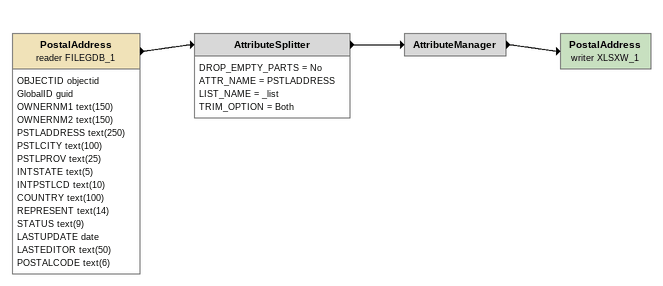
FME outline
PostalAddress (reader FILEGDB_1)
    attributes: OBJECTID objectid, GlobalID guid, OWNERNM1 text(150), OWNERNM2 text(150), PSTLADDRESS text(250), PSTLCITY text(100), PSTLPROV text(25), INTSTATE text(5), INTPSTLCD text(10), COUNTRY text(100), REPRESENT text(14), STATUS text(9), LASTUPDATE date, LASTEDITOR text(50), POSTALCODE text(6)
    -> AttributeSplitter
AttributeSplitter
    DROP_EMPTY_PARTS = No
    ATTR_NAME = PSTLADDRESS
    LIST_NAME = _list
    TRIM_OPTION = Both
    -> AttributeManager
AttributeManager
    -> PostalAddress (writer XLSXW_1)
PostalAddress (writer XLSXW_1)
